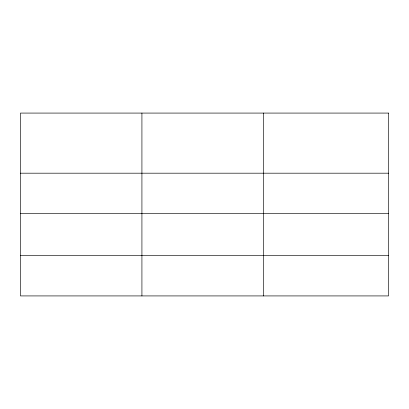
<?xml version="1.0" encoding="UTF-8"?>
<svg xmlns="http://www.w3.org/2000/svg" width="409" height="409" viewBox="0 0 409 409"><rect width="100%" height="100%" fill="white"/><g stroke="black" fill="none" stroke-linecap="round" stroke-linejoin="round"><path stroke-width="0.61" d="M20.45 173.186L388.55 173.186M20.45 213.687L388.55 213.687M20.45 255.421L388.55 255.421M263.396 113.078L263.396 295.922M141.923 113.078L141.923 295.922M388.55 113.078L20.45 113.078L20.45 295.922L388.55 295.922L388.55 113.078"/></g></svg>
